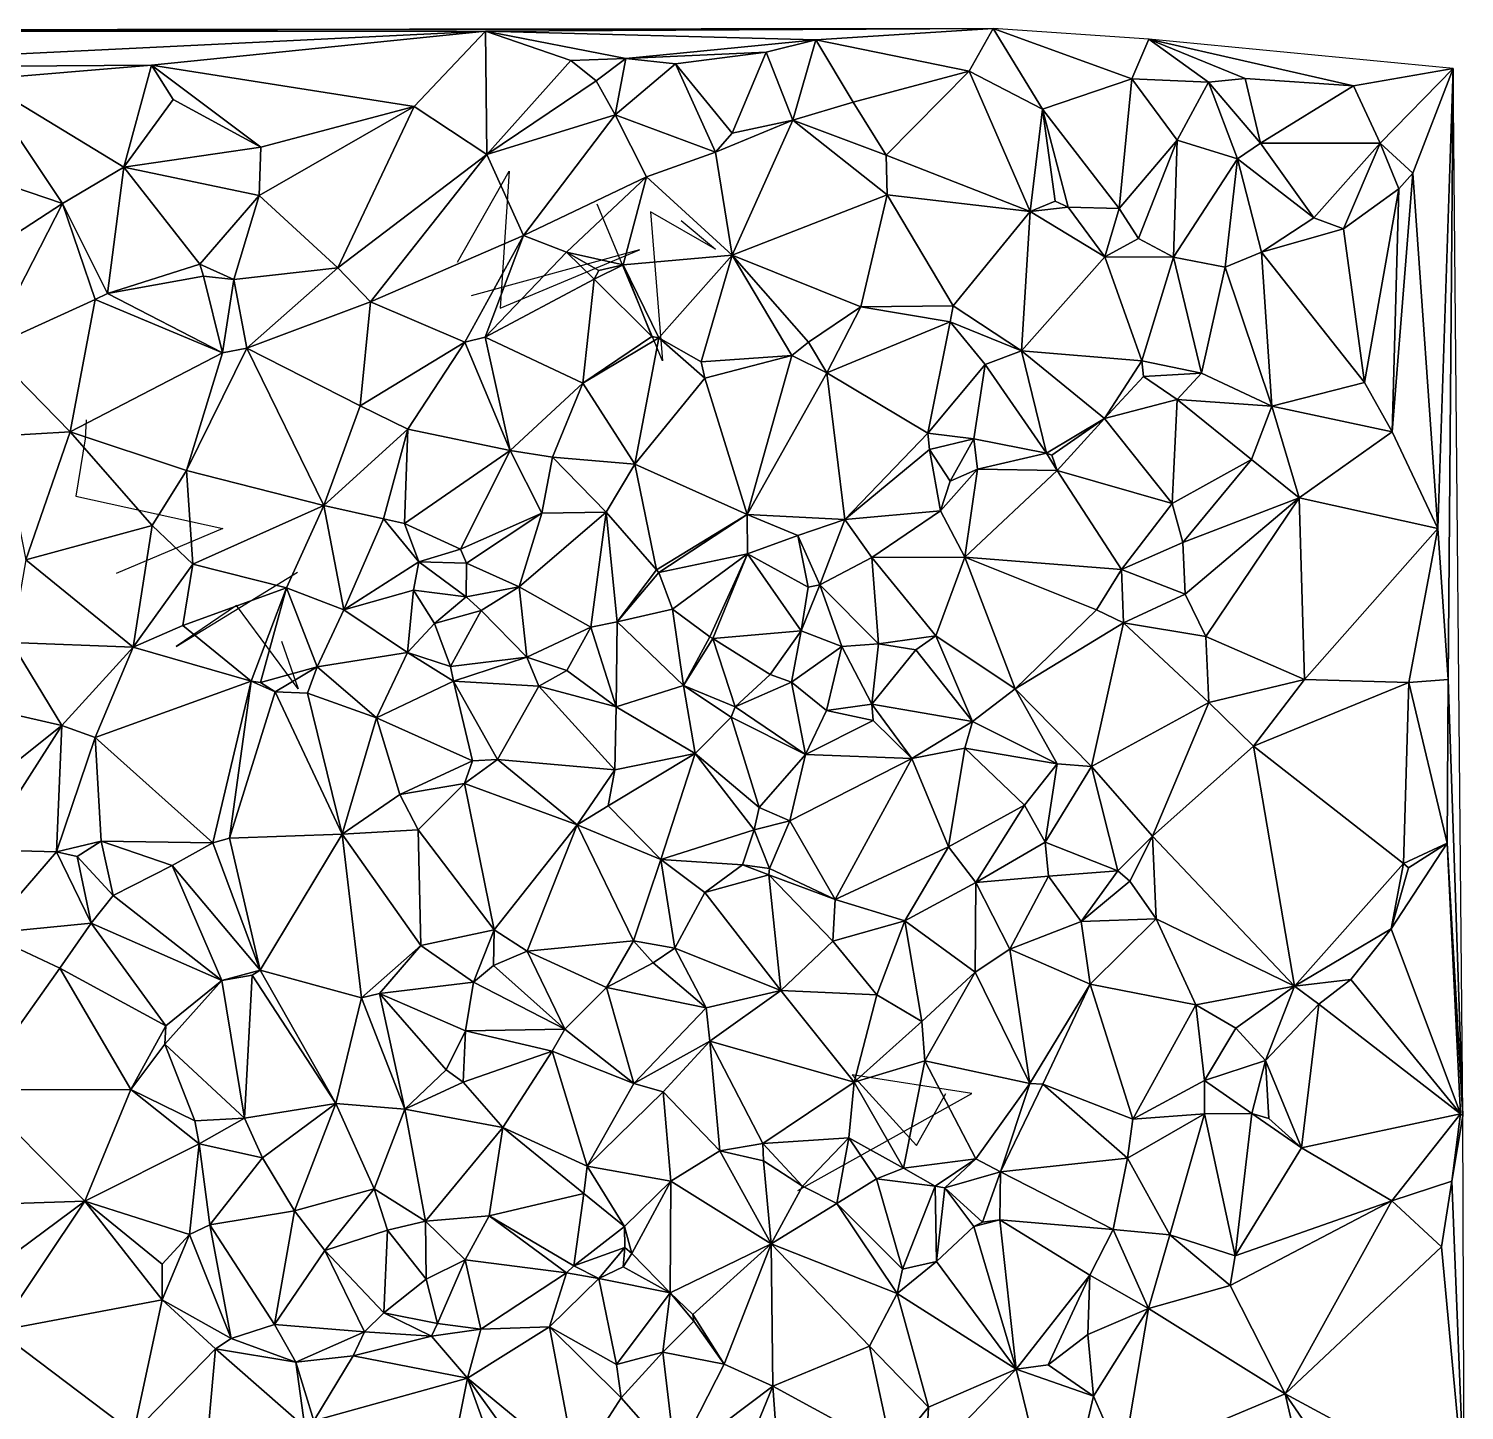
# Model space of a CAD drawing. Header units: metres. Extents: x -15.5 to 15.3, y -15.5 to 15.
# Drawn here: x 2.12 to 14.99, y 2.6 to 14.99 of the extents above; entities that cross this region are included whole.
import ezdxf

# ---------------------------------------------------------------- set-up
doc = ezdxf.new("R2010")
doc.units = ezdxf.units.M
doc.layers.add('CRACKS', color=1, linetype='Continuous')
doc.layers.add('STREET_MESH', color=7, linetype='Continuous')

msp = doc.modelspace()

# ---------------------------------------------------------------- linework, layer by layer
at = {"layer": 'CRACKS'}
for points in [[(5.962, 12.897, 0.1), (6.426, 13.712, 0.1), (6.345, 12.483, 0.1), (7.593, 13.005, 0.1), (6.084, 12.593, 0.1)], [(7.967, 13.27, 0.1), (8.275, 13.011, 0.1), (7.693, 13.348, 0.1), (7.798, 12.011, 0.1), (7.214, 13.417, 0.1)], [(2.632, 11.483, 0.1), (2.623, 11.313, 0.1), (2.541, 10.797, 0.1), (3.859, 10.509, 0.1), (2.901, 10.103, 0.1)], [(4.385, 9.497, 0.1), (4.533, 9.071, 0.1), (3.979, 9.816, 0.1), (3.44, 9.451, 0.1), (4.527, 10.117, 0.1)], [(9.012, 4.574, 0.1), (10.573, 5.441, 0.1), (9.5, 5.609, 0.1), (10.077, 4.977, 0.1), (10.339, 5.441, 0.1)]]:
    msp.add_polyline3d(points, dxfattribs=at)
at = {"layer": 'STREET_MESH'}
for points in [[(-10.17, 14.966), (-6.877, 14.959), (10.764, 14.989)], [(-6.877, 14.959), (6.213, 14.968), (10.764, 14.989)], [(-0.609, 14.634), (6.213, 14.968), (-6.877, 14.959)], [(3.22, 14.661), (6.213, 14.968), (-0.609, 14.634)], [(3.22, 14.661), (5.572, 14.292), (6.213, 14.968)], [(5.572, 14.292), (6.226, 13.862), (6.213, 14.968)], [(6.213, 14.968), (9.173, 14.888), (10.764, 14.989)], [(6.226, 13.862), (6.977, 14.705), (6.213, 14.968)], [(6.977, 14.705), (7.471, 14.72), (6.213, 14.968)], [(7.471, 14.72), (9.173, 14.888), (6.213, 14.968)], [(9.173, 14.888), (10.549, 14.607), (10.764, 14.989)], [(10.549, 14.607), (11.206, 14.266), (10.764, 14.989)], [(12.006, 14.54), (12.16, 14.894), (10.764, 14.989)], [(11.206, 14.266), (12.006, 14.54), (10.764, 14.989)], [(7.471, 14.72), (8.73, 14.777), (9.173, 14.888)], [(8.73, 14.777), (8.968, 14.17), (9.173, 14.888)], [(8.968, 14.17), (9.508, 14.331), (9.173, 14.888)], [(9.508, 14.331), (10.549, 14.607), (9.173, 14.888)], [(12.006, 14.54), (12.694, 14.509), (12.16, 14.894)], [(12.16, 14.894), (13.993, 14.477), (14.888, 14.633)], [(13.021, 14.543), (13.993, 14.477), (12.16, 14.894)], [(12.694, 14.509), (13.021, 14.543), (12.16, 14.894)], [(6.226, 13.862), (7.206, 14.522), (6.977, 14.705)], [(7.206, 14.522), (7.471, 14.72), (6.977, 14.705)], [(7.471, 14.72), (7.206, 14.522), (7.376, 14.217)], [(7.916, 14.674), (7.471, 14.72), (7.376, 14.217)], [(8.275, 13.881), (7.916, 14.674), (7.376, 14.217)], [(8.73, 14.777), (7.471, 14.72), (7.916, 14.674)], [(8.425, 14.051), (8.73, 14.777), (7.916, 14.674)], [(8.275, 13.881), (8.425, 14.051), (7.916, 14.674)], [(8.425, 14.051), (8.968, 14.17), (8.73, 14.777)], [(1.676, 14.533), (3.22, 14.661), (-0.609, 14.634)], [(2.971, 13.746), (3.22, 14.661), (1.676, 14.533)], [(3.22, 14.661), (2.971, 13.746), (3.412, 14.354)], [(3.22, 14.661), (4.198, 13.928), (5.572, 14.292)], [(4.198, 13.928), (3.22, 14.661), (3.412, 14.354)], [(9.508, 14.331), (9.803, 13.856), (10.549, 14.607)], [(10.549, 14.607), (9.803, 13.856), (11.095, 13.35)], [(11.206, 14.266), (10.549, 14.607), (11.095, 13.35)], [(12.694, 14.509), (13.16, 13.962), (13.021, 14.543)], [(13.16, 13.962), (13.993, 14.477), (13.021, 14.543)], [(13.993, 14.477), (14.232, 13.961), (14.888, 14.633)], [(14.232, 13.961), (14.524, 13.694), (14.888, 14.633)], [(14.888, 14.633), (14.524, 13.694), (14.75, 10.509)], [(14.842, 9.155), (14.888, 14.633), (14.75, 10.509)], [(14.842, 9.155), (14.975, 5.243), (14.888, 14.633)], [(2.42, 13.423), (1.676, 14.533), (0.354, 14.124)], [(2.971, 13.746), (1.676, 14.533), (2.42, 13.423)], [(7.206, 14.522), (6.226, 13.862), (7.376, 14.217)], [(11.206, 14.266), (11.894, 13.377), (12.006, 14.54)], [(11.894, 13.377), (12.412, 13.989), (12.006, 14.54)], [(12.412, 13.989), (12.694, 14.509), (12.006, 14.54)], [(12.953, 13.823), (12.694, 14.509), (12.412, 13.989)], [(12.953, 13.823), (13.16, 13.962), (12.694, 14.509)], [(13.16, 13.962), (14.232, 13.961), (13.993, 14.477)], [(2.971, 13.746), (4.198, 13.928), (3.412, 14.354)], [(4.185, 13.493), (4.89, 12.846), (5.572, 14.292)], [(4.198, 13.928), (4.185, 13.493), (5.572, 14.292)], [(4.89, 12.846), (6.226, 13.862), (5.572, 14.292)], [(9.508, 14.331), (8.968, 14.17), (9.803, 13.856)], [(7.376, 14.217), (6.226, 13.862), (6.553, 13.135)], [(7.655, 13.662), (7.376, 14.217), (6.553, 13.135)], [(7.655, 13.662), (8.275, 13.881), (7.376, 14.217)], [(8.423, 12.959), (8.968, 14.17), (8.275, 13.881)], [(8.968, 14.17), (8.425, 14.051), (8.275, 13.881)], [(9.813, 13.5), (8.968, 14.17), (8.423, 12.959)], [(8.968, 14.17), (9.813, 13.5), (9.803, 13.856)], [(11.318, 13.441), (11.206, 14.266), (11.095, 13.35)], [(11.437, 13.388), (11.894, 13.377), (11.206, 14.266)], [(11.318, 13.441), (11.437, 13.388), (11.206, 14.266)], [(0.767, 12.347), (2.42, 13.423), (0.354, 14.124)], [(4.185, 13.493), (4.198, 13.928), (2.971, 13.746)], [(11.894, 13.377), (12.065, 13.107), (12.412, 13.989)], [(12.065, 13.107), (12.381, 12.941), (12.412, 13.989)], [(12.381, 12.941), (12.953, 13.823), (12.412, 13.989)], [(13.16, 13.962), (12.953, 13.823), (13.638, 13.294)], [(14.232, 13.961), (13.16, 13.962), (13.638, 13.294)], [(13.903, 13.193), (14.232, 13.961), (13.638, 13.294)], [(14.399, 13.553), (14.232, 13.961), (13.903, 13.193)], [(14.232, 13.961), (14.399, 13.553), (14.524, 13.694)], [(5.182, 12.539), (6.226, 13.862), (4.89, 12.846)], [(6.226, 13.862), (5.182, 12.539), (6.553, 13.135)], [(7.655, 13.662), (8.423, 12.959), (8.275, 13.881)], [(9.803, 13.856), (9.813, 13.5), (11.095, 13.35)], [(12.953, 13.823), (12.381, 12.941), (12.842, 12.851)], [(12.953, 13.823), (12.842, 12.851), (13.17, 12.985)], [(13.638, 13.294), (12.953, 13.823), (13.17, 12.985)], [(2.825, 12.615), (2.971, 13.746), (2.42, 13.423)], [(2.971, 13.746), (2.825, 12.615), (3.651, 12.877)], [(4.185, 13.493), (2.971, 13.746), (3.651, 12.877)], [(6.939, 12.985), (7.655, 13.662), (6.553, 13.135)], [(7.655, 13.662), (6.939, 12.985), (7.446, 12.872)], [(8.423, 12.959), (7.655, 13.662), (7.446, 12.872)], [(14.524, 13.694), (14.339, 11.374), (14.75, 10.509)], [(14.524, 13.694), (14.399, 13.553), (14.339, 11.374)], [(14.399, 13.553), (13.903, 13.193), (14.091, 11.817)], [(14.339, 11.374), (14.399, 13.553), (14.091, 11.817)], [(0.767, 12.347), (1.753, 12.126), (2.42, 13.423)], [(1.753, 12.126), (2.715, 12.561), (2.42, 13.423)], [(2.715, 12.561), (2.825, 12.615), (2.42, 13.423)], [(3.956, 12.739), (4.185, 13.493), (3.651, 12.877)], [(4.185, 13.493), (3.956, 12.739), (4.89, 12.846)], [(9.813, 13.5), (8.423, 12.959), (9.576, 12.495)], [(9.813, 13.5), (9.576, 12.495), (10.404, 12.503)], [(9.813, 13.5), (10.404, 12.503), (11.095, 13.35)], [(11.437, 13.388), (11.318, 13.441), (11.095, 13.35)], [(11.765, 12.943), (11.437, 13.388), (11.095, 13.35)], [(11.894, 13.377), (11.437, 13.388), (11.765, 12.943)], [(11.095, 13.35), (10.404, 12.503), (11.018, 12.102)], [(11.765, 12.943), (11.095, 13.35), (11.018, 12.102)], [(12.065, 13.107), (11.894, 13.377), (11.765, 12.943)], [(13.903, 13.193), (13.638, 13.294), (13.17, 12.985)], [(5.182, 12.539), (6.027, 12.178), (6.553, 13.135)], [(6.027, 12.178), (6.211, 12.223), (6.553, 13.135)], [(6.211, 12.223), (6.939, 12.985), (6.553, 13.135)], [(14.091, 11.817), (13.903, 13.193), (13.17, 12.985)], [(12.381, 12.941), (12.065, 13.107), (11.765, 12.943)], [(2.825, 12.615), (3.684, 12.77), (3.651, 12.877)], [(3.684, 12.77), (3.956, 12.739), (3.651, 12.877)], [(7.186, 12.744), (6.939, 12.985), (6.211, 12.223)], [(7.23, 12.822), (6.939, 12.985), (7.186, 12.744)], [(6.939, 12.985), (7.23, 12.822), (7.446, 12.872)], [(7.23, 12.822), (7.186, 12.744), (7.446, 12.872)], [(7.186, 12.744), (7.705, 12.23), (7.446, 12.872)], [(7.766, 12.216), (8.423, 12.959), (7.446, 12.872)], [(7.705, 12.23), (7.766, 12.216), (7.446, 12.872)], [(8.145, 12.003), (8.423, 12.959), (7.766, 12.216)], [(8.423, 12.959), (8.145, 12.003), (8.96, 12.058)], [(9.576, 12.495), (8.423, 12.959), (9.107, 12.177)], [(8.423, 12.959), (8.96, 12.058), (9.107, 12.177)], [(12.097, 12.01), (11.765, 12.943), (11.018, 12.102)], [(12.381, 12.941), (11.765, 12.943), (12.097, 12.01)], [(12.63, 11.901), (12.381, 12.941), (12.097, 12.01)], [(12.381, 12.941), (12.63, 11.901), (12.842, 12.851)], [(12.842, 12.851), (13.261, 11.606), (13.17, 12.985)], [(13.261, 11.606), (14.091, 11.817), (13.17, 12.985)], [(3.684, 12.77), (2.825, 12.615), (3.856, 12.083)], [(3.956, 12.739), (3.684, 12.77), (3.856, 12.083)], [(3.956, 12.739), (4.072, 12.124), (4.89, 12.846)], [(4.072, 12.124), (5.182, 12.539), (4.89, 12.846)], [(7.186, 12.744), (6.211, 12.223), (7.086, 11.812)], [(7.705, 12.23), (7.186, 12.744), (7.086, 11.812)], [(12.63, 11.901), (13.261, 11.606), (12.842, 12.851)], [(3.856, 12.083), (2.825, 12.615), (2.715, 12.561)], [(4.072, 12.124), (3.956, 12.739), (3.856, 12.083)], [(2.715, 12.561), (1.753, 12.126), (2.489, 11.375)], [(3.856, 12.083), (2.715, 12.561), (2.489, 11.375)], [(4.072, 12.124), (5.089, 11.608), (5.182, 12.539)], [(5.182, 12.539), (5.089, 11.608), (6.027, 12.178)], [(9.273, 11.902), (9.576, 12.495), (9.107, 12.177)], [(9.576, 12.495), (9.273, 11.902), (10.377, 12.36)], [(10.404, 12.503), (9.576, 12.495), (10.377, 12.36)], [(10.404, 12.503), (10.377, 12.36), (11.018, 12.102)], [(9.273, 11.902), (10.178, 11.363), (10.377, 12.36)], [(10.178, 11.363), (10.692, 11.979), (10.377, 12.36)], [(10.377, 12.36), (10.692, 11.979), (11.018, 12.102)], [(7.766, 12.216), (7.705, 12.23), (7.086, 11.812)], [(1.753, 12.126), (1.873, 11.34), (2.489, 11.375)], [(3.532, 11.029), (4.072, 12.124), (3.856, 12.083)], [(4.763, 10.713), (4.072, 12.124), (3.532, 11.029)], [(4.072, 12.124), (4.763, 10.713), (5.089, 11.608)], [(6.027, 12.178), (5.089, 11.608), (5.515, 11.399)], [(6.435, 11.208), (6.027, 12.178), (5.515, 11.399)], [(6.211, 12.223), (6.027, 12.178), (6.435, 11.208)], [(7.086, 11.812), (6.211, 12.223), (6.435, 11.208)], [(7.766, 12.216), (7.086, 11.812), (7.55, 11.085)], [(8.179, 11.857), (7.766, 12.216), (7.55, 11.085)], [(8.145, 12.003), (7.766, 12.216), (8.179, 11.857)], [(8.96, 12.058), (9.273, 11.902), (9.107, 12.177)], [(10.692, 11.979), (11.243, 11.182), (11.018, 12.102)], [(11.762, 11.493), (12.097, 12.01), (11.018, 12.102)], [(11.243, 11.182), (11.762, 11.493), (11.018, 12.102)], [(3.532, 11.029), (3.856, 12.083), (2.489, 11.375)], [(8.96, 12.058), (8.145, 12.003), (8.179, 11.857)], [(8.96, 12.058), (8.179, 11.857), (8.558, 10.634)], [(9.273, 11.902), (8.96, 12.058), (8.558, 10.634)], [(10.178, 11.363), (10.589, 11.313), (10.692, 11.979)], [(10.589, 11.313), (11.243, 11.182), (10.692, 11.979)], [(11.762, 11.493), (12.11, 11.871), (12.097, 12.01)], [(12.11, 11.871), (12.63, 11.901), (12.097, 12.01)], [(8.179, 11.857), (7.55, 11.085), (8.558, 10.634)], [(9.433, 10.589), (9.273, 11.902), (8.558, 10.634)], [(10.178, 11.363), (9.273, 11.902), (9.433, 10.589)], [(11.762, 11.493), (12.413, 11.665), (12.11, 11.871)], [(12.413, 11.665), (12.63, 11.901), (12.11, 11.871)], [(12.63, 11.901), (12.413, 11.665), (13.261, 11.606)], [(6.814, 11.148), (7.086, 11.812), (6.435, 11.208)], [(7.086, 11.812), (6.814, 11.148), (7.55, 11.085)], [(13.261, 11.606), (14.339, 11.374), (14.091, 11.817)], [(5.089, 11.608), (4.763, 10.713), (5.515, 11.399)], [(12.368, 10.733), (12.413, 11.665), (11.762, 11.493)], [(12.413, 11.665), (12.368, 10.733), (13.079, 11.125)], [(13.261, 11.606), (12.413, 11.665), (13.079, 11.125)], [(13.507, 10.784), (13.261, 11.606), (13.079, 11.125)], [(13.261, 11.606), (13.507, 10.784), (14.339, 11.374)], [(11.243, 11.182), (11.289, 11.166), (11.762, 11.493)], [(11.289, 11.166), (11.336, 11.029), (11.762, 11.493)], [(11.336, 11.029), (12.368, 10.733), (11.762, 11.493)], [(1.873, 11.34), (2.092, 10.227), (2.489, 11.375)], [(2.092, 10.227), (3.225, 10.534), (2.489, 11.375)], [(3.225, 10.534), (3.532, 11.029), (2.489, 11.375)], [(4.763, 10.713), (5.297, 10.593), (5.515, 11.399)], [(5.297, 10.593), (5.486, 10.552), (5.515, 11.399)], [(5.486, 10.552), (6.435, 11.208), (5.515, 11.399)], [(10.194, 11.217), (10.178, 11.363), (9.433, 10.589)], [(10.194, 11.217), (10.589, 11.313), (10.178, 11.363)], [(14.339, 11.374), (13.507, 10.784), (14.75, 10.509)], [(5.486, 10.552), (5.988, 10.323), (6.435, 11.208)], [(5.988, 10.323), (6.717, 10.645), (6.435, 11.208)], [(6.717, 10.645), (6.814, 11.148), (6.435, 11.208)], [(10.194, 11.217), (9.433, 10.589), (10.292, 10.666)], [(10.589, 11.313), (10.194, 11.217), (10.379, 10.933)], [(10.379, 10.933), (10.194, 11.217), (10.292, 10.666)], [(10.624, 11.039), (10.589, 11.313), (10.379, 10.933)], [(10.589, 11.313), (10.624, 11.039), (11.243, 11.182)], [(6.814, 11.148), (6.717, 10.645), (7.295, 10.654)], [(7.55, 11.085), (6.814, 11.148), (7.295, 10.654)], [(7.744, 10.138), (7.55, 11.085), (7.295, 10.654)], [(7.55, 11.085), (7.744, 10.138), (8.558, 10.634)], [(10.624, 11.039), (11.336, 11.029), (11.243, 11.182)], [(11.336, 11.029), (11.289, 11.166), (11.243, 11.182)], [(12.368, 10.733), (12.464, 10.383), (13.079, 11.125)], [(12.464, 10.383), (13.507, 10.784), (13.079, 11.125)], [(3.225, 10.534), (3.589, 10.188), (3.532, 11.029)], [(3.589, 10.188), (4.763, 10.713), (3.532, 11.029)], [(10.51, 10.251), (10.624, 11.039), (10.292, 10.666)], [(10.624, 11.039), (10.379, 10.933), (10.292, 10.666)], [(11.336, 11.029), (10.624, 11.039), (10.51, 10.251)], [(11.915, 10.14), (11.336, 11.029), (10.51, 10.251)], [(11.915, 10.14), (12.368, 10.733), (11.336, 11.029)], [(3.589, 10.188), (4.429, 9.976), (4.763, 10.713)], [(4.429, 9.976), (4.943, 9.778), (4.763, 10.713)], [(4.943, 9.778), (5.297, 10.593), (4.763, 10.713)], [(12.368, 10.733), (11.915, 10.14), (12.464, 10.383)], [(13.507, 10.784), (12.464, 10.383), (12.484, 9.918)], [(13.507, 10.784), (12.484, 9.918), (12.671, 9.541)], [(13.555, 9.154), (13.507, 10.784), (12.671, 9.541)], [(13.507, 10.784), (13.555, 9.154), (14.75, 10.509)], [(5.297, 10.593), (4.943, 9.778), (5.616, 10.21)], [(5.486, 10.552), (5.297, 10.593), (5.616, 10.21)], [(5.988, 10.323), (6.042, 10.198), (6.717, 10.645)], [(6.042, 10.198), (6.515, 9.986), (6.717, 10.645)], [(6.717, 10.645), (6.515, 9.986), (7.295, 10.654)], [(6.515, 9.986), (7.158, 9.623), (7.295, 10.654)], [(7.158, 9.623), (7.393, 9.672), (7.295, 10.654)], [(7.393, 9.672), (7.744, 10.138), (7.295, 10.654)], [(7.744, 10.138), (7.767, 10.114), (8.558, 10.634)], [(7.767, 10.114), (8.562, 10.281), (8.558, 10.634)], [(9.012, 10.445), (9.433, 10.589), (8.558, 10.634)], [(8.562, 10.281), (9.012, 10.445), (8.558, 10.634)], [(9.012, 10.445), (9.21, 10.002), (9.433, 10.589)], [(9.21, 10.002), (9.677, 10.249), (9.433, 10.589)], [(9.433, 10.589), (9.677, 10.249), (10.292, 10.666)], [(9.677, 10.249), (10.51, 10.251), (10.292, 10.666)], [(3.053, 9.444), (3.225, 10.534), (2.092, 10.227)], [(3.589, 10.188), (3.225, 10.534), (3.053, 9.444)], [(5.988, 10.323), (5.486, 10.552), (5.616, 10.21)], [(9.012, 10.445), (8.562, 10.281), (9.104, 9.982)], [(9.21, 10.002), (9.012, 10.445), (9.104, 9.982)], [(13.555, 9.154), (14.491, 9.128), (14.75, 10.509)], [(14.491, 9.128), (14.842, 9.155), (14.75, 10.509)], [(6.042, 10.198), (5.988, 10.323), (5.616, 10.21)], [(12.464, 10.383), (11.915, 10.14), (12.484, 9.918)], [(1.963, 9.486), (3.053, 9.444), (2.092, 10.227)], [(3.499, 9.637), (3.589, 10.188), (3.053, 9.444)], [(3.499, 9.637), (4.429, 9.976), (3.589, 10.188)], [(4.943, 9.778), (5.568, 9.954), (5.616, 10.21)], [(5.568, 9.954), (6.04, 9.895), (5.616, 10.21)], [(6.04, 9.895), (6.042, 10.198), (5.616, 10.21)], [(6.042, 10.198), (6.04, 9.895), (6.515, 9.986)], [(8.562, 10.281), (7.767, 10.114), (7.888, 9.786)], [(8.224, 9.538), (8.562, 10.281), (7.888, 9.786)], [(8.224, 9.538), (8.249, 9.522), (8.562, 10.281)], [(8.562, 10.281), (8.249, 9.522), (9.043, 9.591)], [(9.104, 9.982), (8.562, 10.281), (9.043, 9.591)], [(9.736, 9.475), (9.677, 10.249), (9.21, 10.002)], [(9.677, 10.249), (10.25, 9.546), (10.51, 10.251)], [(9.677, 10.249), (9.736, 9.475), (10.25, 9.546)], [(10.51, 10.251), (10.25, 9.546), (10.962, 9.071)], [(11.691, 9.778), (11.915, 10.14), (10.51, 10.251)], [(11.691, 9.778), (10.51, 10.251), (10.962, 9.071)], [(7.393, 9.672), (7.767, 10.114), (7.744, 10.138)], [(7.767, 10.114), (7.393, 9.672), (7.888, 9.786)], [(11.691, 9.778), (11.932, 9.662), (11.915, 10.14)], [(11.915, 10.14), (11.932, 9.662), (12.484, 9.918)], [(4.429, 9.976), (3.499, 9.637), (4.111, 9.14)], [(4.197, 9.128), (4.429, 9.976), (4.111, 9.14)], [(4.429, 9.976), (4.197, 9.128), (4.703, 9.269)], [(4.429, 9.976), (4.703, 9.269), (4.943, 9.778)], [(5.512, 9.395), (5.568, 9.954), (4.943, 9.778)], [(5.512, 9.395), (5.754, 9.655), (5.568, 9.954)], [(5.754, 9.655), (6.04, 9.895), (5.568, 9.954)], [(6.04, 9.895), (6.174, 9.774), (6.515, 9.986)], [(6.515, 9.986), (6.174, 9.774), (6.584, 9.355)], [(7.158, 9.623), (6.515, 9.986), (6.584, 9.355)], [(9.406, 9.45), (9.21, 10.002), (9.043, 9.591)], [(9.21, 10.002), (9.104, 9.982), (9.043, 9.591)], [(9.736, 9.475), (9.21, 10.002), (9.406, 9.45)], [(12.484, 9.918), (11.932, 9.662), (12.671, 9.541)], [(6.04, 9.895), (5.754, 9.655), (6.174, 9.774)], [(7.393, 9.672), (7.987, 9.101), (7.888, 9.786)], [(7.987, 9.101), (8.224, 9.538), (7.888, 9.786)], [(4.703, 9.269), (5.512, 9.395), (4.943, 9.778)], [(5.754, 9.655), (5.512, 9.395), (5.9, 9.27)], [(6.174, 9.774), (5.754, 9.655), (5.9, 9.27)], [(6.174, 9.774), (5.9, 9.27), (6.584, 9.355)], [(7.393, 9.672), (7.158, 9.623), (7.383, 8.91)], [(7.987, 9.101), (7.393, 9.672), (7.383, 8.91)], [(11.932, 9.662), (11.691, 9.778), (10.962, 9.071)], [(11.644, 8.373), (11.932, 9.662), (10.962, 9.071)], [(11.932, 9.662), (11.644, 8.373), (12.698, 8.947)], [(11.932, 9.662), (12.698, 8.947), (12.671, 9.541)], [(4.111, 9.14), (3.499, 9.637), (3.053, 9.444)], [(6.943, 9.234), (7.158, 9.623), (6.584, 9.355)], [(7.158, 9.623), (6.943, 9.234), (7.383, 8.91)], [(8.249, 9.522), (8.224, 9.538), (7.987, 9.101)], [(8.249, 9.522), (8.765, 9.198), (9.043, 9.591)], [(8.765, 9.198), (8.957, 9.131), (9.043, 9.591)], [(8.957, 9.131), (9.406, 9.45), (9.043, 9.591)], [(10.25, 9.546), (9.736, 9.475), (10.07, 9.42)], [(10.579, 8.777), (10.25, 9.546), (10.07, 9.42)], [(10.25, 9.546), (10.579, 8.777), (10.962, 9.071)], [(12.698, 8.947), (13.555, 9.154), (12.671, 9.541)], [(2.414, 8.742), (1.963, 9.486), (0.965, 9.072)], [(1.963, 9.486), (2.414, 8.742), (3.053, 9.444)], [(3.053, 9.444), (2.414, 8.742), (2.715, 8.635)], [(4.111, 9.14), (3.053, 9.444), (2.715, 8.635)], [(5.512, 9.395), (4.703, 9.269), (5.236, 8.811)], [(5.926, 9.14), (5.512, 9.395), (5.236, 8.811)], [(5.512, 9.395), (5.926, 9.14), (5.9, 9.27)], [(8.45, 8.908), (8.249, 9.522), (7.987, 9.101)], [(8.765, 9.198), (8.249, 9.522), (8.45, 8.908)], [(9.406, 9.45), (8.957, 9.131), (9.269, 8.877)], [(9.677, 8.934), (9.406, 9.45), (9.269, 8.877)], [(9.677, 8.934), (9.736, 9.475), (9.406, 9.45)], [(9.736, 9.475), (9.677, 8.934), (10.07, 9.42)], [(9.677, 8.934), (10.579, 8.777), (10.07, 9.42)], [(4.703, 9.269), (4.197, 9.128), (4.328, 9.044)], [(4.617, 9.031), (4.703, 9.269), (4.328, 9.044)], [(4.703, 9.269), (4.617, 9.031), (5.236, 8.811)], [(5.9, 9.27), (5.926, 9.14), (6.584, 9.355)], [(5.926, 9.14), (6.692, 9.095), (6.584, 9.355)], [(6.692, 9.095), (6.943, 9.234), (6.584, 9.355)], [(3.768, 7.689), (4.111, 9.14), (2.715, 8.635)], [(3.919, 7.733), (4.111, 9.14), (3.768, 7.689)], [(4.328, 9.044), (4.111, 9.14), (3.919, 7.733)], [(4.197, 9.128), (4.111, 9.14), (4.328, 9.044)], [(5.926, 9.14), (5.236, 8.811), (6.096, 8.426)], [(5.926, 9.14), (6.096, 8.426), (6.319, 8.436)], [(6.692, 9.095), (5.926, 9.14), (6.319, 8.436)], [(6.943, 9.234), (6.692, 9.095), (7.383, 8.91)], [(8.957, 9.131), (8.765, 9.198), (8.45, 8.908)], [(12.698, 8.947), (13.098, 8.555), (13.555, 9.154)], [(13.098, 8.555), (14.491, 9.128), (13.555, 9.154)], [(14.491, 9.128), (14.833, 7.687), (14.842, 9.155)], [(14.833, 7.687), (14.975, 5.243), (14.842, 9.155)], [(2.414, 8.742), (0.965, 9.072), (1.234, 7.8)], [(4.328, 9.044), (3.919, 7.733), (4.927, 7.766)], [(4.617, 9.031), (4.328, 9.044), (4.927, 7.766)], [(5.236, 8.811), (4.617, 9.031), (4.927, 7.766)], [(7.373, 8.344), (6.692, 9.095), (6.319, 8.436)], [(6.692, 9.095), (7.373, 8.344), (7.383, 8.91)], [(8.092, 8.492), (7.987, 9.101), (7.383, 8.91)], [(8.45, 8.908), (7.987, 9.101), (8.415, 8.815)], [(7.987, 9.101), (8.092, 8.492), (8.415, 8.815)], [(9.08, 8.482), (8.957, 9.131), (8.45, 8.908)], [(8.957, 9.131), (9.08, 8.482), (9.269, 8.877)], [(10.579, 8.777), (11.337, 8.397), (10.962, 9.071)], [(11.337, 8.397), (11.644, 8.373), (10.962, 9.071)], [(13.098, 8.555), (14.442, 7.504), (14.491, 9.128)], [(14.442, 7.504), (14.833, 7.687), (14.491, 9.128)], [(7.373, 8.344), (8.092, 8.492), (7.383, 8.91)], [(9.08, 8.482), (8.45, 8.908), (8.415, 8.815)], [(9.687, 8.785), (9.677, 8.934), (9.269, 8.877)], [(9.677, 8.934), (9.687, 8.785), (10.033, 8.447)], [(10.579, 8.777), (9.677, 8.934), (10.033, 8.447)], [(12.698, 8.947), (11.644, 8.373), (12.193, 7.748)], [(13.098, 8.555), (12.698, 8.947), (12.193, 7.748)], [(5.446, 8.123), (5.236, 8.811), (4.927, 7.766)], [(6.096, 8.426), (5.236, 8.811), (5.446, 8.123)], [(8.092, 8.492), (8.666, 8.007), (8.415, 8.815)], [(8.666, 8.007), (9.08, 8.482), (8.415, 8.815)], [(9.08, 8.482), (9.687, 8.785), (9.269, 8.877)], [(9.687, 8.785), (9.08, 8.482), (10.033, 8.447)], [(10.51, 8.539), (10.579, 8.777), (10.033, 8.447)], [(11.337, 8.397), (10.579, 8.777), (10.51, 8.539)], [(1.7, 7.627), (2.414, 8.742), (1.234, 7.8)], [(2.414, 8.742), (1.7, 7.627), (2.368, 7.61)], [(2.414, 8.742), (2.368, 7.61), (2.715, 8.635)], [(2.368, 7.61), (2.768, 7.705), (2.715, 8.635)], [(2.768, 7.705), (3.768, 7.689), (2.715, 8.635)], [(10.363, 7.653), (10.51, 8.539), (10.033, 8.447)], [(10.363, 7.653), (11.045, 8.026), (10.51, 8.539)], [(11.045, 8.026), (11.337, 8.397), (10.51, 8.539)], [(13.466, 6.404), (13.098, 8.555), (12.193, 7.748)], [(13.098, 8.555), (13.466, 6.404), (14.442, 7.504)], [(6.023, 8.223), (6.096, 8.426), (5.446, 8.123)], [(6.096, 8.426), (6.023, 8.223), (6.319, 8.436)], [(6.023, 8.223), (7.034, 7.85), (6.319, 8.436)], [(7.034, 7.85), (7.373, 8.344), (6.319, 8.436)], [(8.092, 8.492), (7.313, 8.021), (7.785, 7.54)], [(7.313, 8.021), (8.092, 8.492), (7.373, 8.344)], [(8.621, 7.807), (8.092, 8.492), (7.785, 7.54)], [(8.666, 8.007), (8.092, 8.492), (8.621, 7.807)], [(9.08, 8.482), (8.666, 8.007), (8.94, 7.888)], [(9.08, 8.482), (8.94, 7.888), (10.033, 8.447)], [(8.94, 7.888), (9.348, 7.181), (10.033, 8.447)], [(9.348, 7.181), (10.363, 7.653), (10.033, 8.447)], [(11.045, 8.026), (11.231, 7.695), (11.337, 8.397)], [(11.231, 7.695), (11.644, 8.373), (11.337, 8.397)], [(11.644, 8.373), (11.231, 7.695), (11.881, 7.44)], [(11.644, 8.373), (11.881, 7.44), (12.193, 7.748)], [(7.313, 8.021), (7.373, 8.344), (7.034, 7.85)], [(5.446, 8.123), (4.927, 7.766), (5.608, 7.807)], [(6.023, 8.223), (5.446, 8.123), (5.608, 7.807)], [(6.29, 6.911), (6.023, 8.223), (5.608, 7.807)], [(7.034, 7.85), (6.023, 8.223), (6.29, 6.911)], [(7.785, 7.54), (7.313, 8.021), (7.034, 7.85)], [(8.666, 8.007), (8.621, 7.807), (8.94, 7.888)], [(11.045, 8.026), (10.363, 7.653), (10.607, 7.333)], [(11.231, 7.695), (11.045, 8.026), (10.607, 7.333)], [(7.034, 7.85), (6.29, 6.911), (6.586, 6.719)], [(7.54, 6.81), (7.034, 7.85), (6.586, 6.719)], [(7.54, 6.81), (7.785, 7.54), (7.034, 7.85)], [(8.94, 7.888), (8.621, 7.807), (8.758, 7.459)], [(8.94, 7.888), (8.758, 7.459), (9.348, 7.181)], [(3.919, 7.733), (3.768, 7.689), (4.193, 6.547)], [(4.927, 7.766), (3.919, 7.733), (4.193, 6.547)], [(5.101, 6.3), (4.927, 7.766), (4.193, 6.547)], [(4.927, 7.766), (5.633, 6.768), (5.608, 7.807)], [(4.927, 7.766), (5.101, 6.3), (5.633, 6.768)], [(5.633, 6.768), (6.29, 6.911), (5.608, 7.807)], [(8.621, 7.807), (7.785, 7.54), (8.516, 7.493)], [(8.758, 7.459), (8.621, 7.807), (8.516, 7.493)], [(12.193, 7.748), (11.881, 7.44), (11.988, 7.345)], [(12.226, 7.009), (12.193, 7.748), (11.988, 7.345)], [(12.226, 7.009), (13.466, 6.404), (12.193, 7.748)], [(1.7, 7.627), (1.734, 6.877), (2.368, 7.61)], [(1.734, 6.877), (2.677, 6.969), (2.368, 7.61)], [(2.553, 7.566), (2.768, 7.705), (2.368, 7.61)], [(2.677, 6.969), (2.553, 7.566), (2.368, 7.61)], [(2.768, 7.705), (2.553, 7.566), (2.875, 7.218)], [(2.768, 7.705), (3.403, 7.486), (3.768, 7.689)], [(3.403, 7.486), (2.768, 7.705), (2.875, 7.218)], [(3.768, 7.689), (3.403, 7.486), (4.193, 6.547)], [(10.363, 7.653), (9.348, 7.181), (9.971, 6.991)], [(10.607, 7.333), (10.363, 7.653), (9.971, 6.991)], [(11.231, 7.695), (10.607, 7.333), (11.258, 7.39)], [(11.881, 7.44), (11.231, 7.695), (11.258, 7.39)], [(14.833, 7.687), (14.33, 6.918), (14.953, 5.259)], [(14.487, 7.467), (14.33, 6.918), (14.833, 7.687)], [(14.487, 7.467), (14.833, 7.687), (14.442, 7.504)], [(14.833, 7.687), (14.953, 5.259), (14.975, 5.243)], [(2.553, 7.566), (2.677, 6.969), (2.875, 7.218)], [(3.848, 6.456), (3.403, 7.486), (2.875, 7.218)], [(3.403, 7.486), (3.848, 6.456), (4.193, 6.547)], [(7.54, 6.81), (7.91, 6.746), (7.785, 7.54)], [(7.785, 7.54), (8.179, 7.245), (8.516, 7.493)], [(7.91, 6.746), (8.179, 7.245), (7.785, 7.54)], [(8.179, 7.245), (8.752, 7.402), (8.516, 7.493)], [(8.752, 7.402), (8.758, 7.459), (8.516, 7.493)], [(13.466, 6.404), (14.33, 6.918), (14.442, 7.504)], [(14.33, 6.918), (14.487, 7.467), (14.442, 7.504)], [(8.179, 7.245), (8.859, 6.365), (8.752, 7.402)], [(8.758, 7.459), (8.752, 7.402), (9.348, 7.181)], [(8.752, 7.402), (9.327, 6.808), (9.348, 7.181)], [(8.752, 7.402), (8.859, 6.365), (9.327, 6.808)], [(10.607, 7.333), (10.913, 6.735), (11.258, 7.39)], [(10.913, 6.735), (11.552, 6.984), (11.258, 7.39)], [(11.552, 6.984), (11.881, 7.44), (11.258, 7.39)], [(11.881, 7.44), (11.552, 6.984), (11.988, 7.345)], [(11.552, 6.984), (12.226, 7.009), (11.988, 7.345)], [(2.677, 6.969), (3.848, 6.456), (2.875, 7.218)], [(8.179, 7.245), (7.91, 6.746), (8.859, 6.365)], [(10.601, 6.529), (10.607, 7.333), (9.971, 6.991)], [(10.601, 6.529), (10.913, 6.735), (10.607, 7.333)], [(9.348, 7.181), (9.327, 6.808), (9.971, 6.991)], [(2.677, 6.969), (1.734, 6.877), (2.398, 6.565)], [(3.347, 6.049), (2.677, 6.969), (2.398, 6.565)], [(3.848, 6.456), (2.677, 6.969), (3.347, 6.049)], [(9.327, 6.808), (9.722, 6.328), (9.971, 6.991)], [(9.971, 6.991), (9.722, 6.328), (10.124, 6.088)], [(10.601, 6.529), (9.971, 6.991), (10.124, 6.088)], [(11.552, 6.984), (10.913, 6.735), (11.634, 6.423)], [(12.226, 7.009), (11.552, 6.984), (11.634, 6.423)], [(12.581, 6.238), (12.226, 7.009), (11.634, 6.423)], [(12.226, 7.009), (12.581, 6.238), (13.466, 6.404)], [(2.398, 6.565), (1.734, 6.877), (1.623, 5.476)], [(6.29, 6.911), (5.633, 6.768), (6.106, 6.44)], [(6.285, 6.59), (6.29, 6.911), (6.106, 6.44)], [(6.586, 6.719), (6.29, 6.911), (6.285, 6.59)], [(13.97, 6.464), (14.33, 6.918), (13.466, 6.404)], [(14.33, 6.918), (13.97, 6.464), (14.953, 5.259)], [(5.101, 6.3), (5.262, 6.339), (5.633, 6.768)], [(5.633, 6.768), (5.262, 6.339), (6.106, 6.44)], [(6.923, 6.019), (6.586, 6.719), (6.285, 6.59)], [(7.298, 6.394), (7.54, 6.81), (6.586, 6.719)], [(6.923, 6.019), (7.298, 6.394), (6.586, 6.719)], [(7.298, 6.394), (7.717, 6.614), (7.54, 6.81)], [(7.54, 6.81), (7.717, 6.614), (7.91, 6.746)], [(7.91, 6.746), (7.717, 6.614), (8.19, 6.21)], [(7.91, 6.746), (8.19, 6.21), (8.859, 6.365)], [(8.859, 6.365), (9.722, 6.328), (9.327, 6.808)], [(11.092, 5.533), (10.913, 6.735), (10.601, 6.529)], [(10.913, 6.735), (11.092, 5.533), (11.634, 6.423)], [(3.034, 5.478), (2.398, 6.565), (1.623, 5.476)], [(3.034, 5.478), (3.347, 6.049), (2.398, 6.565)], [(6.923, 6.019), (6.285, 6.59), (6.106, 6.44)], [(7.717, 6.614), (7.298, 6.394), (8.19, 6.21)], [(3.848, 6.456), (3.347, 6.049), (3.337, 5.886)], [(3.848, 6.456), (3.337, 5.886), (4.052, 5.221)], [(3.848, 6.456), (4.12, 6.503), (4.193, 6.547)], [(4.12, 6.503), (3.848, 6.456), (4.052, 5.221)], [(4.87, 5.353), (4.12, 6.503), (4.052, 5.221)], [(4.12, 6.503), (4.87, 5.353), (4.193, 6.547)], [(4.87, 5.353), (5.101, 6.3), (4.193, 6.547)], [(5.262, 6.339), (6.034, 6.004), (6.106, 6.44)], [(6.034, 6.004), (6.923, 6.019), (6.106, 6.44)], [(10.152, 5.736), (10.601, 6.529), (10.124, 6.088)], [(11.092, 5.533), (10.601, 6.529), (10.152, 5.736)], [(13.683, 6.242), (13.97, 6.464), (13.466, 6.404)], [(13.97, 6.464), (13.683, 6.242), (14.953, 5.259)], [(5.49, 5.302), (5.262, 6.339), (5.101, 6.3)], [(5.861, 5.656), (5.262, 6.339), (5.49, 5.302)], [(5.262, 6.339), (5.861, 5.656), (6.034, 6.004)], [(7.298, 6.394), (6.923, 6.019), (7.543, 5.531)], [(8.19, 6.21), (7.298, 6.394), (7.543, 5.531)], [(8.19, 6.21), (8.223, 5.913), (8.859, 6.365)], [(8.859, 6.365), (8.223, 5.913), (9.516, 5.545)], [(9.722, 6.328), (8.859, 6.365), (9.516, 5.545)], [(9.722, 6.328), (9.516, 5.545), (10.124, 6.088)], [(11.092, 5.533), (11.209, 5.527), (11.634, 6.423)], [(11.209, 5.527), (12.016, 5.211), (11.634, 6.423)], [(12.016, 5.211), (12.581, 6.238), (11.634, 6.423)], [(12.581, 6.238), (12.938, 6.027), (13.466, 6.404)], [(12.938, 6.027), (13.206, 5.739), (13.466, 6.404)], [(13.206, 5.739), (13.683, 6.242), (13.466, 6.404)], [(5.49, 5.302), (5.101, 6.3), (4.87, 5.353)], [(8.223, 5.913), (8.19, 6.21), (7.543, 5.531)], [(12.581, 6.238), (12.016, 5.211), (12.657, 5.559)], [(12.938, 6.027), (12.581, 6.238), (12.657, 5.559)], [(13.683, 6.242), (13.206, 5.739), (13.527, 4.955)], [(13.683, 6.242), (13.527, 4.955), (14.953, 5.259)], [(3.347, 6.049), (3.034, 5.478), (3.337, 5.886)], [(9.516, 5.545), (10.152, 5.736), (10.124, 6.088)], [(6.034, 6.004), (5.861, 5.656), (6.013, 5.543)], [(6.809, 5.822), (6.034, 6.004), (6.013, 5.543)], [(6.923, 6.019), (6.034, 6.004), (6.809, 5.822)], [(6.923, 6.019), (6.809, 5.822), (7.543, 5.531)], [(13.206, 5.739), (12.938, 6.027), (12.657, 5.559)], [(3.034, 5.478), (3.606, 5.197), (3.337, 5.886)], [(3.337, 5.886), (3.606, 5.197), (4.052, 5.221)], [(6.369, 5.139), (6.809, 5.822), (6.013, 5.543)], [(6.369, 5.139), (7.123, 4.79), (6.809, 5.822)], [(6.809, 5.822), (7.123, 4.79), (7.543, 5.531)], [(7.805, 5.458), (8.223, 5.913), (7.543, 5.531)], [(8.223, 5.913), (7.805, 5.458), (8.312, 4.928)], [(9.516, 5.545), (8.223, 5.913), (8.7, 4.993)], [(8.223, 5.913), (8.312, 4.928), (8.7, 4.993)], [(10.152, 5.736), (9.516, 5.545), (9.961, 4.774)], [(10.608, 4.856), (10.152, 5.736), (9.961, 4.774)], [(10.608, 4.856), (11.092, 5.533), (10.152, 5.736)], [(13.081, 5.263), (13.206, 5.739), (12.657, 5.559)], [(13.081, 5.263), (13.235, 5.218), (13.206, 5.739)], [(13.206, 5.739), (13.235, 5.218), (13.527, 4.955)], [(5.861, 5.656), (5.49, 5.302), (6.013, 5.543)], [(5.49, 5.302), (6.369, 5.139), (6.013, 5.543)], [(9.471, 5.044), (9.516, 5.545), (8.7, 4.993)], [(9.516, 5.545), (9.471, 5.044), (9.961, 4.774)], [(12.016, 5.211), (12.658, 5.261), (12.657, 5.559)], [(12.658, 5.261), (13.081, 5.263), (12.657, 5.559)], [(2.621, 4.477), (3.034, 5.478), (1.623, 5.476)], [(1.983, 4.455), (2.621, 4.477), (1.623, 5.476)], [(3.034, 5.478), (2.621, 4.477), (3.646, 4.991)], [(3.606, 5.197), (3.034, 5.478), (3.646, 4.991)], [(7.123, 4.79), (7.805, 5.458), (7.543, 5.531)], [(7.873, 4.655), (7.805, 5.458), (7.123, 4.79)], [(7.805, 5.458), (7.873, 4.655), (8.312, 4.928)], [(11.092, 5.533), (10.608, 4.856), (10.828, 4.739)], [(11.209, 5.527), (11.092, 5.533), (10.828, 4.739)], [(11.967, 4.862), (11.209, 5.527), (10.828, 4.739)], [(12.016, 5.211), (11.209, 5.527), (11.967, 4.862)], [(4.215, 4.866), (4.87, 5.353), (4.052, 5.221)], [(4.215, 4.866), (4.499, 4.389), (4.87, 5.353)], [(4.499, 4.389), (5.216, 4.587), (4.87, 5.353)], [(5.216, 4.587), (5.49, 5.302), (4.87, 5.353)], [(5.675, 4.298), (5.49, 5.302), (5.216, 4.587)], [(5.675, 4.298), (6.369, 5.139), (5.49, 5.302)], [(3.606, 5.197), (3.646, 4.991), (4.052, 5.221)], [(3.646, 4.991), (4.215, 4.866), (4.052, 5.221)], [(12.658, 5.261), (11.967, 4.862), (12.347, 4.174)], [(12.658, 5.261), (12.016, 5.211), (11.967, 4.862)], [(12.932, 3.987), (12.658, 5.261), (12.347, 4.174)], [(13.081, 5.263), (12.658, 5.261), (12.932, 3.987)], [(13.527, 4.955), (13.081, 5.263), (12.932, 3.987)], [(13.235, 5.218), (13.081, 5.263), (13.527, 4.955)], [(14.953, 5.259), (13.527, 4.955), (14.338, 4.481)], [(14.953, 5.259), (14.338, 4.481), (14.875, 4.655)], [(14.953, 5.259), (14.875, 4.655), (14.975, 5.243)], [(14.975, 5.243), (14.875, 4.655), (14.987, 1.883)], [(6.369, 5.139), (5.675, 4.298), (6.245, 4.345)], [(6.369, 5.139), (6.245, 4.345), (7.095, 4.546)], [(7.123, 4.79), (6.369, 5.139), (7.095, 4.546)], [(9.055, 4.612), (9.471, 5.044), (8.7, 4.993)], [(9.471, 5.044), (9.055, 4.612), (9.362, 4.457)], [(9.718, 4.678), (9.471, 5.044), (9.362, 4.457)], [(9.471, 5.044), (9.718, 4.678), (9.961, 4.774)], [(3.646, 4.991), (2.621, 4.477), (3.56, 4.179)], [(3.646, 4.991), (3.56, 4.179), (3.74, 4.265)], [(3.646, 4.991), (3.74, 4.265), (4.215, 4.866)], [(8.312, 4.928), (7.873, 4.655), (8.772, 4.096)], [(8.312, 4.928), (8.704, 4.838), (8.7, 4.993)], [(8.704, 4.838), (8.312, 4.928), (8.772, 4.096)], [(8.704, 4.838), (9.055, 4.612), (8.7, 4.993)], [(14.338, 4.481), (13.527, 4.955), (12.932, 3.987)], [(4.215, 4.866), (3.74, 4.265), (4.499, 4.389)], [(7.458, 4.251), (7.123, 4.79), (7.095, 4.546)], [(7.458, 4.251), (7.873, 4.655), (7.123, 4.79)], [(9.055, 4.612), (8.704, 4.838), (8.772, 4.096)], [(9.718, 4.678), (10.243, 4.612), (9.961, 4.774)], [(10.243, 4.612), (10.608, 4.856), (9.961, 4.774)], [(10.608, 4.856), (10.243, 4.612), (10.329, 4.597)], [(10.608, 4.856), (10.329, 4.597), (10.828, 4.739)], [(11.84, 4.222), (11.967, 4.862), (10.828, 4.739)], [(11.967, 4.862), (11.84, 4.222), (12.347, 4.174)], [(7.873, 4.655), (7.458, 4.251), (7.525, 4.008)], [(7.867, 3.656), (7.873, 4.655), (7.525, 4.008)], [(7.873, 4.655), (7.867, 3.656), (8.772, 4.096)], [(9.95, 3.867), (9.718, 4.678), (9.362, 4.457)], [(9.95, 3.867), (10.243, 4.612), (9.718, 4.678)], [(10.329, 4.597), (10.667, 4.288), (10.828, 4.739)], [(10.667, 4.288), (10.823, 4.311), (10.828, 4.739)], [(10.823, 4.311), (11.84, 4.222), (10.828, 4.739)], [(14.875, 4.655), (14.338, 4.481), (14.782, 4.068)], [(14.875, 4.655), (14.782, 4.068), (14.987, 1.883)], [(4.772, 4.035), (5.216, 4.587), (4.499, 4.389)], [(4.772, 4.035), (5.334, 4.216), (5.216, 4.587)], [(5.334, 4.216), (5.675, 4.298), (5.216, 4.587)], [(6.245, 4.345), (7.003, 3.896), (7.095, 4.546)], [(7.003, 3.896), (7.458, 4.251), (7.095, 4.546)], [(9.362, 4.457), (9.055, 4.612), (8.772, 4.096)], [(10.243, 4.612), (9.95, 3.867), (10.255, 3.937)], [(10.329, 4.597), (10.243, 4.612), (10.255, 3.937)], [(10.59, 4.251), (10.329, 4.597), (10.255, 3.937)], [(10.59, 4.251), (10.667, 4.288), (10.329, 4.597)], [(1.842, 3.314), (2.621, 4.477), (1.663, 3.767)], [(2.621, 4.477), (1.983, 4.455), (1.663, 3.767)], [(2.621, 4.477), (1.842, 3.314), (3.313, 3.592)], [(3.315, 3.911), (2.621, 4.477), (3.313, 3.592)], [(2.621, 4.477), (3.315, 3.911), (3.56, 4.179)], [(3.74, 4.265), (4.32, 3.37), (4.499, 4.389)], [(4.32, 3.37), (4.772, 4.035), (4.499, 4.389)], [(9.362, 4.457), (8.772, 4.096), (9.902, 3.65)], [(9.95, 3.867), (9.362, 4.457), (9.902, 3.65)], [(14.338, 4.481), (12.888, 3.722), (13.382, 2.751)], [(12.888, 3.722), (14.338, 4.481), (12.932, 3.987)], [(14.782, 4.068), (14.338, 4.481), (13.382, 2.751)], [(3.74, 4.265), (3.56, 4.179), (3.932, 3.247)], [(4.32, 3.37), (3.74, 4.265), (3.932, 3.247)], [(5.675, 4.298), (5.334, 4.216), (5.681, 3.777)], [(5.675, 4.298), (6.031, 3.95), (6.245, 4.345)], [(6.031, 3.95), (5.675, 4.298), (5.681, 3.777)], [(6.245, 4.345), (6.031, 3.95), (6.939, 3.835)], [(7.003, 3.896), (6.245, 4.345), (6.939, 3.835)], [(7.462, 4.063), (7.458, 4.251), (7.003, 3.896)], [(7.458, 4.251), (7.462, 4.063), (7.525, 4.008)], [(10.971, 2.97), (10.59, 4.251), (10.255, 3.937)], [(10.667, 4.288), (10.59, 4.251), (10.823, 4.311)], [(10.59, 4.251), (10.971, 2.97), (10.823, 4.311)], [(10.971, 2.97), (11.631, 3.813), (10.823, 4.311)], [(11.631, 3.813), (11.84, 4.222), (10.823, 4.311)], [(3.56, 4.179), (3.313, 3.592), (3.932, 3.247)], [(3.56, 4.179), (3.315, 3.911), (3.313, 3.592)], [(5.334, 4.216), (4.772, 4.035), (5.302, 3.476)], [(5.334, 4.216), (5.302, 3.476), (5.681, 3.777)], [(12.156, 3.516), (11.84, 4.222), (11.631, 3.813)], [(11.84, 4.222), (12.156, 3.516), (12.347, 4.174)], [(12.156, 3.516), (12.888, 3.722), (12.347, 4.174)], [(12.888, 3.722), (12.932, 3.987), (12.347, 4.174)], [(5.128, 3.306), (4.772, 4.035), (4.32, 3.37)], [(4.772, 4.035), (5.128, 3.306), (5.302, 3.476)], [(7.23, 3.784), (7.462, 4.063), (7.003, 3.896)], [(7.447, 3.889), (7.462, 4.063), (7.23, 3.784)], [(7.462, 4.063), (7.447, 3.889), (7.525, 4.008)], [(7.447, 3.889), (7.867, 3.656), (7.525, 4.008)], [(8.772, 4.096), (7.867, 3.656), (8.071, 3.462)], [(8.353, 3.017), (8.772, 4.096), (8.071, 3.462)], [(8.353, 3.017), (8.788, 2.82), (8.772, 4.096)], [(8.772, 4.096), (9.655, 3.178), (9.902, 3.65)], [(8.788, 2.82), (9.655, 3.178), (8.772, 4.096)], [(14.782, 4.068), (13.382, 2.751), (14.987, 1.883)], [(5.781, 3.38), (6.031, 3.95), (5.681, 3.777)], [(6.031, 3.95), (5.781, 3.38), (6.172, 3.33)], [(6.031, 3.95), (6.172, 3.33), (6.939, 3.835)], [(7.23, 3.784), (7.003, 3.896), (6.939, 3.835)], [(7.447, 3.889), (7.23, 3.784), (7.867, 3.656)], [(10.971, 2.97), (10.255, 3.937), (9.902, 3.65)], [(10.255, 3.937), (9.95, 3.867), (9.902, 3.65)], [(5.302, 3.476), (5.781, 3.38), (5.681, 3.777)], [(6.172, 3.33), (6.786, 3.35), (6.939, 3.835)], [(6.786, 3.35), (7.23, 3.784), (6.939, 3.835)], [(7.388, 3.014), (7.23, 3.784), (6.786, 3.35)], [(7.867, 3.656), (7.23, 3.784), (7.388, 3.014)], [(10.971, 2.97), (11.256, 3.01), (11.631, 3.813)], [(11.631, 3.813), (11.256, 3.01), (11.611, 3.283)], [(12.156, 3.516), (11.631, 3.813), (11.611, 3.283)], [(7.867, 3.656), (7.388, 3.014), (7.801, 3.124)], [(8.079, 3.402), (7.867, 3.656), (7.801, 3.124)], [(7.867, 3.656), (8.079, 3.402), (8.071, 3.462)], [(9.655, 3.178), (10.184, 2.63), (9.902, 3.65)], [(10.184, 2.63), (10.971, 2.97), (9.902, 3.65)], [(12.888, 3.722), (12.156, 3.516), (13.382, 2.751)], [(1.842, 3.314), (3.056, 2.398), (3.313, 3.592)], [(3.056, 2.398), (3.791, 3.152), (3.313, 3.592)], [(3.313, 3.592), (3.791, 3.152), (3.932, 3.247)], [(5.128, 3.306), (5.728, 3.266), (5.302, 3.476)], [(5.728, 3.266), (5.781, 3.38), (5.302, 3.476)], [(12.156, 3.516), (11.611, 3.283), (11.663, 2.728)], [(11.923, 2.137), (12.156, 3.516), (11.663, 2.728)], [(12.156, 3.516), (11.923, 2.137), (13.382, 2.751)], [(4.511, 3.035), (4.32, 3.37), (3.932, 3.247)], [(4.511, 3.035), (5.128, 3.306), (4.32, 3.37)], [(5.781, 3.38), (5.728, 3.266), (6.172, 3.33)], [(7.025, 2.086), (6.786, 3.35), (6.051, 2.889)], [(6.786, 3.35), (6.172, 3.33), (6.051, 2.889)], [(6.786, 3.35), (7.025, 2.086), (7.43, 2.713)], [(7.388, 3.014), (6.786, 3.35), (7.43, 2.713)], [(8.353, 3.017), (8.079, 3.402), (7.801, 3.124)], [(8.079, 3.402), (8.353, 3.017), (8.071, 3.462)], [(1.842, 3.314), (1.981, 2.189), (3.056, 2.398)], [(3.791, 3.152), (4.511, 3.035), (3.932, 3.247)], [(5.128, 3.306), (4.511, 3.035), (5.027, 3.09)], [(5.728, 3.266), (5.128, 3.306), (5.027, 3.09)], [(5.728, 3.266), (5.027, 3.09), (6.051, 2.889)], [(6.172, 3.33), (5.728, 3.266), (6.051, 2.889)], [(11.611, 3.283), (11.256, 3.01), (11.663, 2.728)], [(3.056, 2.398), (3.693, 2.055), (3.791, 3.152)], [(3.693, 2.055), (4.593, 2.451), (3.791, 3.152)], [(4.593, 2.451), (4.511, 3.035), (3.791, 3.152)], [(4.511, 3.035), (4.674, 2.508), (5.027, 3.09)], [(5.027, 3.09), (4.674, 2.508), (6.051, 2.889)], [(7.801, 3.124), (7.388, 3.014), (7.43, 2.713)], [(7.916, 2.16), (7.801, 3.124), (7.43, 2.713)], [(8.353, 3.017), (7.801, 3.124), (7.916, 2.16)], [(9.857, 2.236), (9.655, 3.178), (8.788, 2.82)], [(9.857, 2.236), (10.184, 2.63), (9.655, 3.178)], [(4.593, 2.451), (4.674, 2.508), (4.511, 3.035)], [(8.788, 2.82), (8.353, 3.017), (7.916, 2.16)], [(10.971, 2.97), (10.184, 2.63), (10.158, 2.133)], [(11.351, 1.404), (10.971, 2.97), (10.158, 2.133)], [(11.256, 3.01), (10.971, 2.97), (11.663, 2.728)], [(10.971, 2.97), (11.351, 1.404), (11.663, 2.728)], [(4.674, 2.508), (5.812, 1.692), (6.051, 2.889)], [(5.812, 1.692), (6.496, 1.656), (6.051, 2.889)], [(6.763, 1.899), (7.025, 2.086), (6.051, 2.889)], [(6.496, 1.656), (6.763, 1.899), (6.051, 2.889)], [(7.025, 2.086), (7.916, 2.16), (7.43, 2.713)], [(8.313, 1.657), (8.788, 2.82), (7.916, 2.16)], [(8.313, 1.657), (8.879, 1.586), (8.788, 2.82)], [(8.879, 1.586), (9.857, 2.236), (8.788, 2.82)], [(11.351, 1.404), (11.923, 2.137), (11.663, 2.728)], [(11.923, 2.137), (13.539, 2.064), (13.382, 2.751)], [(13.382, 2.751), (14.11, 1.693), (14.987, 1.883)], [(13.539, 2.064), (14.11, 1.693), (13.382, 2.751)], [(10.184, 2.63), (9.857, 2.236), (10.158, 2.133)]]:
    msp.add_3dface(points, dxfattribs=at)

doc.saveas('drawing.dxf')
